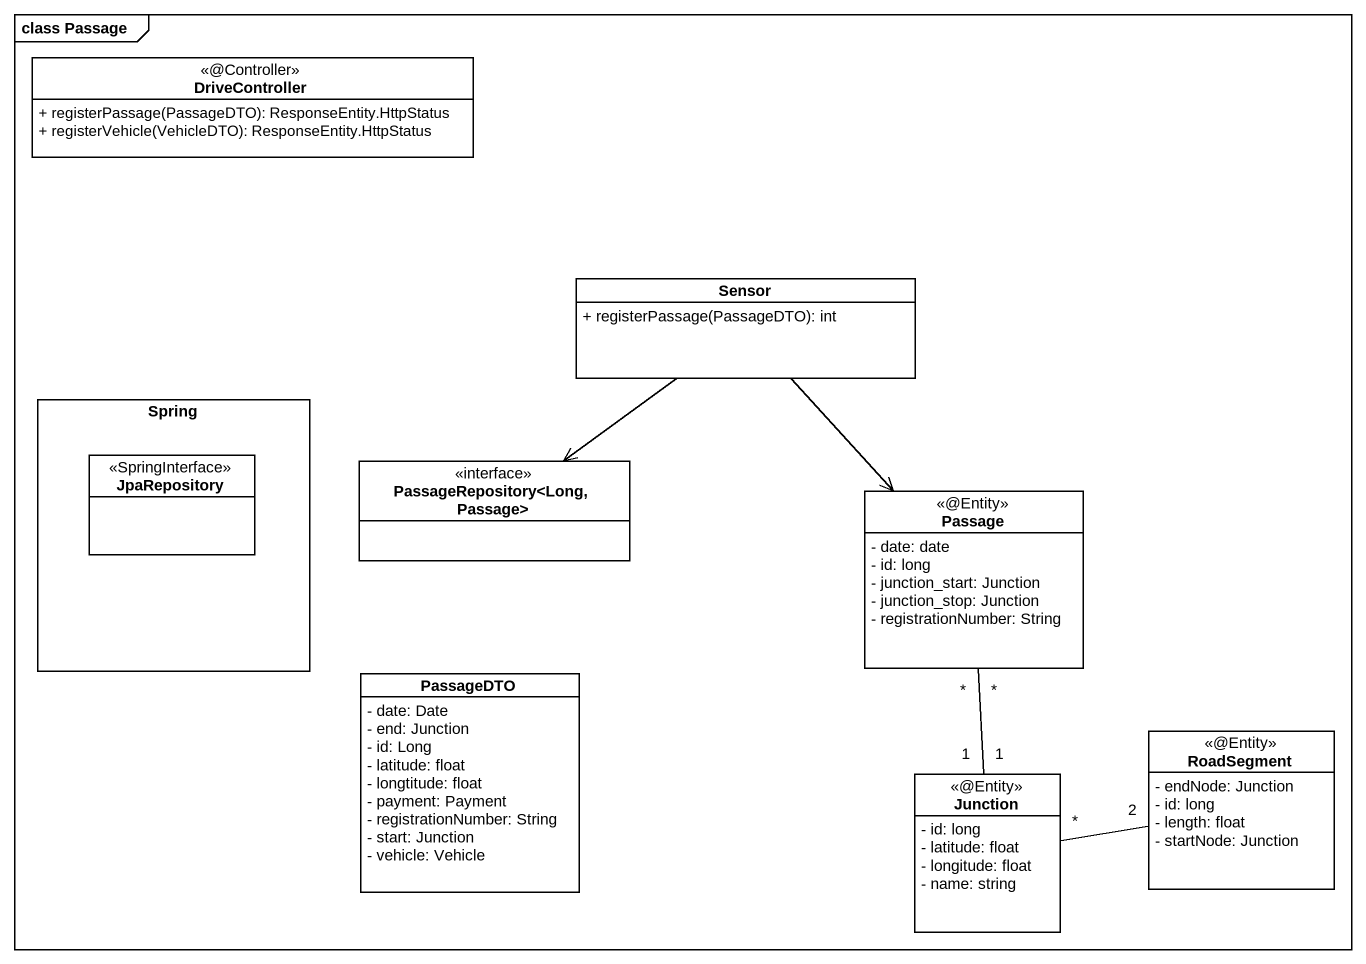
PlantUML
@startuml
mainframe class Passage
hide circle
hide empty members
skinparam classAttributeIconSize 0
class DriveController <<@Controller>> {
  + registerPassage(PassageDTO): ResponseEntity.HttpStatus
  + registerVehicle(VehicleDTO): ResponseEntity.HttpStatus
}
class Sensor {
  + registerPassage(PassageDTO): int
}
rectangle Spring {
  class JpaRepository <<SpringInterface>>
}
class "PassageRepository<Long, Passage>" as PassageRepository_Long <<interface>>
class Passage <<@Entity>> {
  - date: date
  - id: long
  - junction_start: Junction
  - junction_stop: Junction
  - registrationNumber: String
}
class PassageDTO {
  - date: Date
  - end: Junction
  - id: Long
  - latitude: float
  - longtitude: float
  - payment: Payment
  - registrationNumber: String
  - start: Junction
  - vehicle: Vehicle
}
class Junction <<@Entity>> {
  - id: long
  - latitude: float
  - longitude: float
  - name: string
}
class RoadSegment <<@Entity>> {
  - endNode: Junction
  - id: long
  - length: float
  - startNode: Junction
}
Sensor --> PassageRepository_Long
Passage <-up- Sensor
Passage "*" -- "1" Junction
Junction "1" -up- "*" Passage
RoadSegment "2" -left- "*" Junction
@enduml
